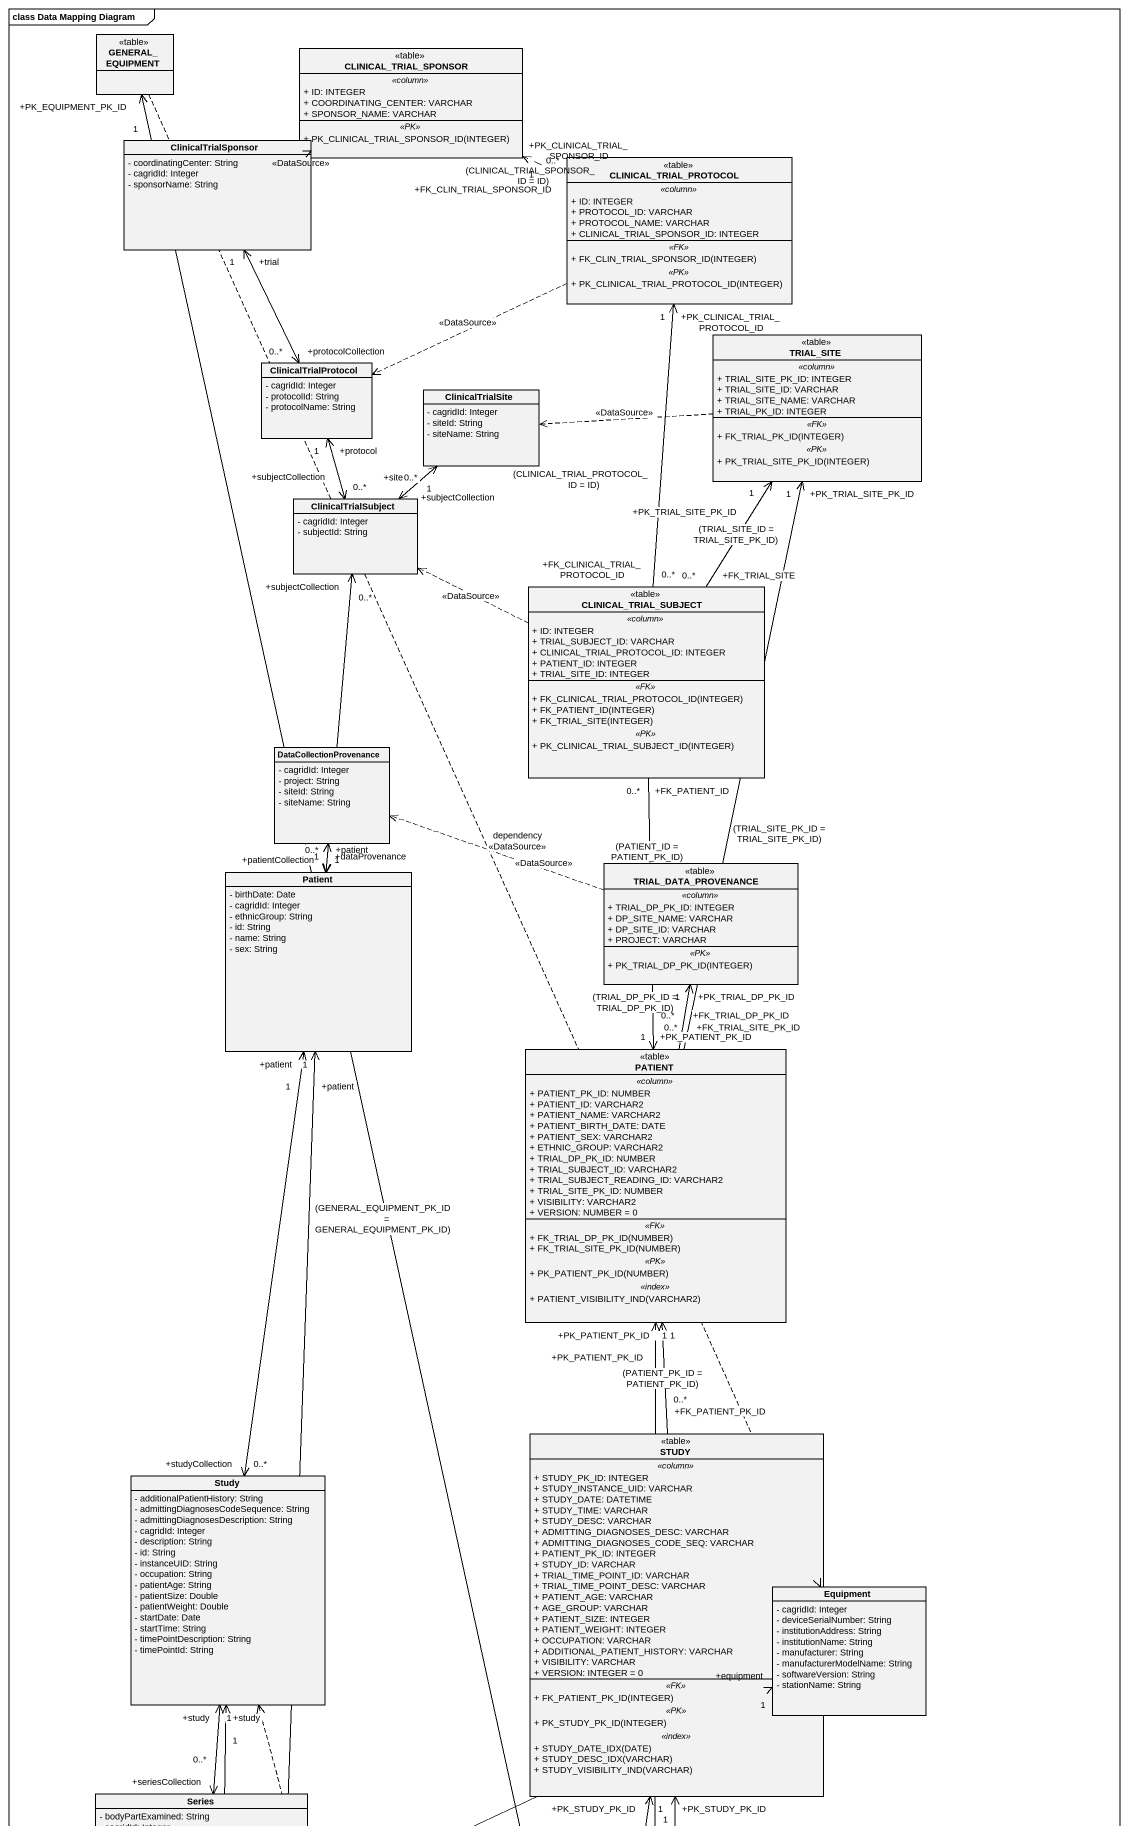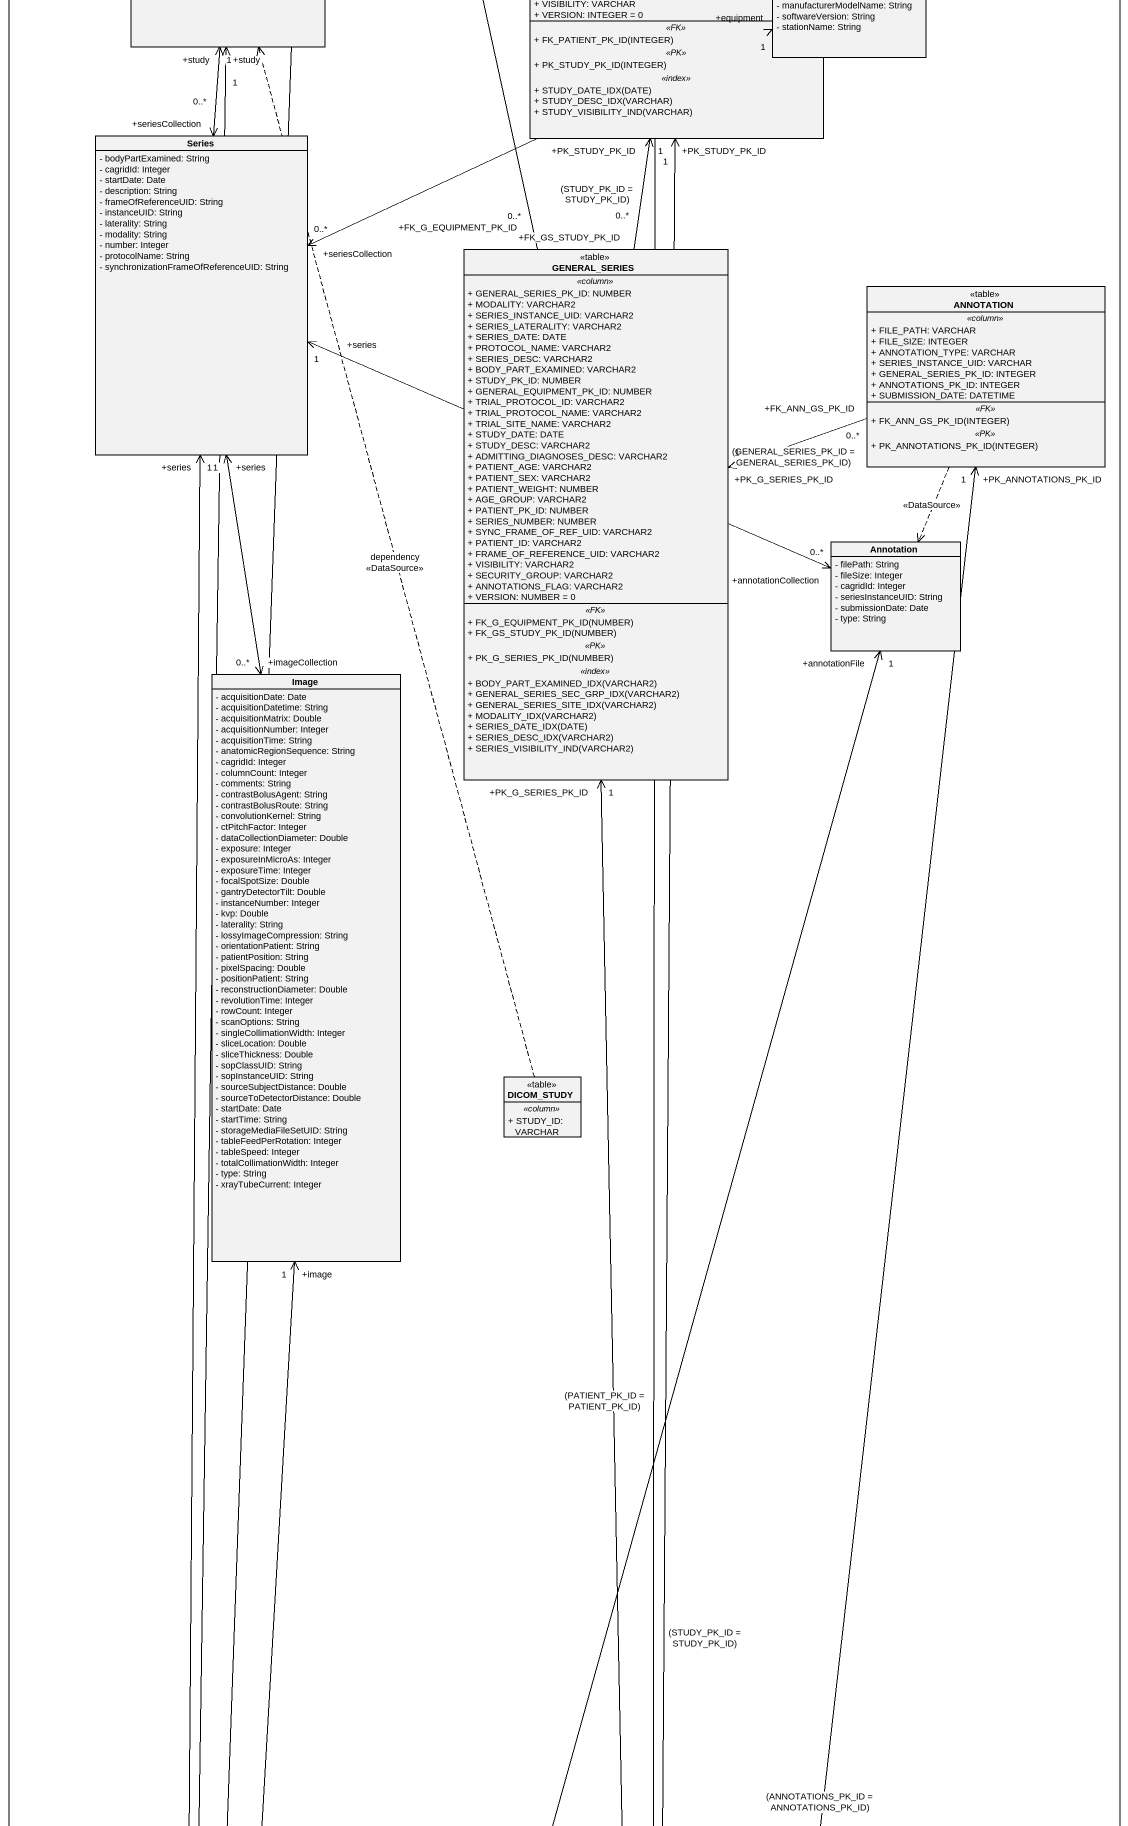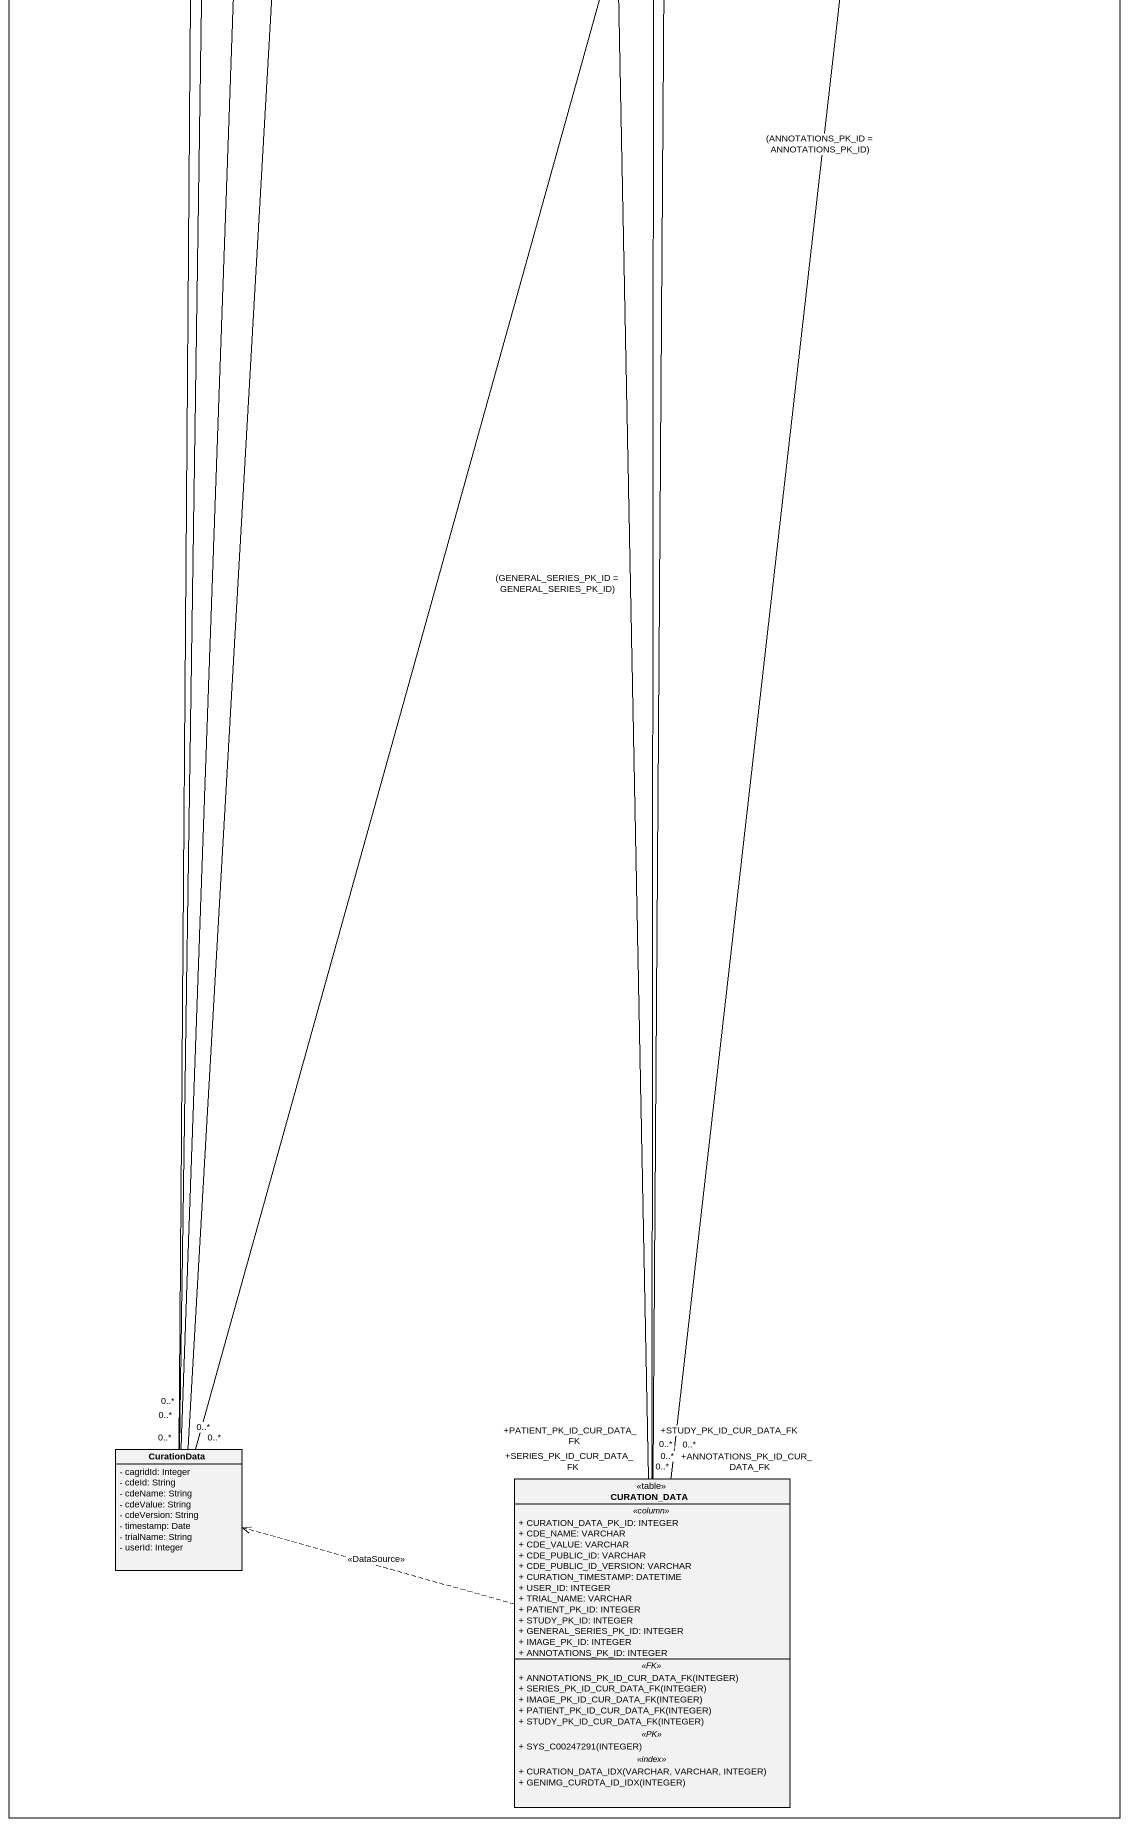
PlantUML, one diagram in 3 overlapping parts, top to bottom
@startuml
mainframe class Data Mapping Diagram
hide circle
hide empty members
skinparam classAttributeIconSize 0
class GENERAL_EQUIPMENT <<table>>
class CLINICAL_TRIAL_SPONSOR <<table>> {
  .. <<column>> ..
  + ID: INTEGER
  + COORDINATING_CENTER: VARCHAR
  + SPONSOR_NAME: VARCHAR
  .. <<PK>> ..
  + PK_CLINICAL_TRIAL_SPONSOR_ID(INTEGER)
}
class ClinicalTrialSponsor {
  - coordinatingCenter: String
  - cagridId: Integer
  - sponsorName: String
}
class CLINICAL_TRIAL_PROTOCOL <<table>> {
  .. <<column>> ..
  + ID: INTEGER
  + PROTOCOL_ID: VARCHAR
  + PROTOCOL_NAME: VARCHAR
  + CLINICAL_TRIAL_SPONSOR_ID: INTEGER
  .. <<FK>> ..
  + FK_CLIN_TRIAL_SPONSOR_ID(INTEGER)
  .. <<PK>> ..
  + PK_CLINICAL_TRIAL_PROTOCOL_ID(INTEGER)
}
class TRIAL_SITE <<table>> {
  .. <<column>> ..
  + TRIAL_SITE_PK_ID: INTEGER
  + TRIAL_SITE_ID: VARCHAR
  + TRIAL_SITE_NAME: VARCHAR
  + TRIAL_PK_ID: INTEGER
  .. <<FK>> ..
  + FK_TRIAL_PK_ID(INTEGER)
  .. <<PK>> ..
  + PK_TRIAL_SITE_PK_ID(INTEGER)
}
class ClinicalTrialProtocol {
  - cagridId: Integer
  - protocolId: String
  - protocolName: String
}
class ClinicalTrialSite {
  - cagridId: Integer
  - siteId: String
  - siteName: String
}
class ClinicalTrialSubject {
  - cagridId: Integer
  - subjectId: String
}
class CLINICAL_TRIAL_SUBJECT <<table>> {
  .. <<column>> ..
  + ID: INTEGER
  + TRIAL_SUBJECT_ID: VARCHAR
  + CLINICAL_TRIAL_PROTOCOL_ID: INTEGER
  + PATIENT_ID: INTEGER
  + TRIAL_SITE_ID: INTEGER
  .. <<FK>> ..
  + FK_CLINICAL_TRIAL_PROTOCOL_ID(INTEGER)
  + FK_PATIENT_ID(INTEGER)
  + FK_TRIAL_SITE(INTEGER)
  .. <<PK>> ..
  + PK_CLINICAL_TRIAL_SUBJECT_ID(INTEGER)
}
class DataCollectionProvenance {
  - cagridId: Integer
  - project: String
  - siteId: String
  - siteName: String
}
class Patient {
  - birthDate: Date
  - cagridId: Integer
  - ethnicGroup: String
  - id: String
  - name: String
  - sex: String
}
class TRIAL_DATA_PROVENANCE <<table>> {
  .. <<column>> ..
  + TRIAL_DP_PK_ID: INTEGER
  + DP_SITE_NAME: VARCHAR
  + DP_SITE_ID: VARCHAR
  + PROJECT: VARCHAR
  .. <<PK>> ..
  + PK_TRIAL_DP_PK_ID(INTEGER)
}
class PATIENT <<table>> {
  .. <<column>> ..
  + PATIENT_PK_ID: NUMBER
  + PATIENT_ID: VARCHAR2
  + PATIENT_NAME: VARCHAR2
  + PATIENT_BIRTH_DATE: DATE
  + PATIENT_SEX: VARCHAR2
  + ETHNIC_GROUP: VARCHAR2
  + TRIAL_DP_PK_ID: NUMBER
  + TRIAL_SUBJECT_ID: VARCHAR2
  + TRIAL_SUBJECT_READING_ID: VARCHAR2
  + TRIAL_SITE_PK_ID: NUMBER
  + VISIBILITY: VARCHAR2
  + VERSION: NUMBER = 0
  .. <<FK>> ..
  + FK_TRIAL_DP_PK_ID(NUMBER)
  + FK_TRIAL_SITE_PK_ID(NUMBER)
  .. <<PK>> ..
  + PK_PATIENT_PK_ID(NUMBER)
  .. <<index>> ..
  + PATIENT_VISIBILITY_IND(VARCHAR2)
}
class STUDY <<table>> {
  .. <<column>> ..
  + STUDY_PK_ID: INTEGER
  + STUDY_INSTANCE_UID: VARCHAR
  + STUDY_DATE: DATETIME
  + STUDY_TIME: VARCHAR
  + STUDY_DESC: VARCHAR
  + ADMITTING_DIAGNOSES_DESC: VARCHAR
  + ADMITTING_DIAGNOSES_CODE_SEQ: VARCHAR
  + PATIENT_PK_ID: INTEGER
  + STUDY_ID: VARCHAR
  + TRIAL_TIME_POINT_ID: VARCHAR
  + TRIAL_TIME_POINT_DESC: VARCHAR
  + PATIENT_AGE: VARCHAR
  + AGE_GROUP: VARCHAR
  + PATIENT_SIZE: INTEGER
  + PATIENT_WEIGHT: INTEGER
  + OCCUPATION: VARCHAR
  + ADDITIONAL_PATIENT_HISTORY: VARCHAR
  + VISIBILITY: VARCHAR
  + VERSION: INTEGER = 0
  .. <<FK>> ..
  + FK_PATIENT_PK_ID(INTEGER)
  .. <<PK>> ..
  + PK_STUDY_PK_ID(INTEGER)
  .. <<index>> ..
  + STUDY_DATE_IDX(DATE)
  + STUDY_DESC_IDX(VARCHAR)
  + STUDY_VISIBILITY_IND(VARCHAR)
}
class Study {
  - additionalPatientHistory: String
  - admittingDiagnosesCodeSequence: String
  - admittingDiagnosesDescription: String
  - cagridId: Integer
  - description: String
  - id: String
  - instanceUID: String
  - occupation: String
  - patientAge: String
  - patientSize: Double
  - patientWeight: Double
  - startDate: Date
  - startTime: String
  - timePointDescription: String
  - timePointId: String
}
class Equipment {
  - cagridId: Integer
  - deviceSerialNumber: String
  - institutionAddress: String
  - institutionName: String
  - manufacturer: String
  - manufacturerModelName: String
  - softwareVersion: String
  - stationName: String
}
class Series {
  - bodyPartExamined: String
  - cagridId: Integer
  - startDate: Date
  - description: String
  - frameOfReferenceUID: String
  - instanceUID: String
  - laterality: String
  - modality: String
  - number: Integer
  - protocolName: String
  - synchronizationFrameOfReferenceUID: String
}
class GENERAL_SERIES <<table>> {
  .. <<column>> ..
  + GENERAL_SERIES_PK_ID: NUMBER
  + MODALITY: VARCHAR2
  + SERIES_INSTANCE_UID: VARCHAR2
  + SERIES_LATERALITY: VARCHAR2
  + SERIES_DATE: DATE
  + PROTOCOL_NAME: VARCHAR2
  + SERIES_DESC: VARCHAR2
  + BODY_PART_EXAMINED: VARCHAR2
  + STUDY_PK_ID: NUMBER
  + GENERAL_EQUIPMENT_PK_ID: NUMBER
  + TRIAL_PROTOCOL_ID: VARCHAR2
  + TRIAL_PROTOCOL_NAME: VARCHAR2
  + TRIAL_SITE_NAME: VARCHAR2
  + STUDY_DATE: DATE
  + STUDY_DESC: VARCHAR2
  + ADMITTING_DIAGNOSES_DESC: VARCHAR2
  + PATIENT_AGE: VARCHAR2
  + PATIENT_SEX: VARCHAR2
  + PATIENT_WEIGHT: NUMBER
  + AGE_GROUP: VARCHAR2
  + PATIENT_PK_ID: NUMBER
  + SERIES_NUMBER: NUMBER
  + SYNC_FRAME_OF_REF_UID: VARCHAR2
  + PATIENT_ID: VARCHAR2
  + FRAME_OF_REFERENCE_UID: VARCHAR2
  + VISIBILITY: VARCHAR2
  + SECURITY_GROUP: VARCHAR2
  + ANNOTATIONS_FLAG: VARCHAR2
  + VERSION: NUMBER = 0
  .. <<FK>> ..
  + FK_G_EQUIPMENT_PK_ID(NUMBER)
  + FK_GS_STUDY_PK_ID(NUMBER)
  .. <<PK>> ..
  + PK_G_SERIES_PK_ID(NUMBER)
  .. <<index>> ..
  + BODY_PART_EXAMINED_IDX(VARCHAR2)
  + GENERAL_SERIES_SEC_GRP_IDX(VARCHAR2)
  + GENERAL_SERIES_SITE_IDX(VARCHAR2)
  + MODALITY_IDX(VARCHAR2)
  + SERIES_DATE_IDX(DATE)
  + SERIES_DESC_IDX(VARCHAR2)
  + SERIES_VISIBILITY_IND(VARCHAR2)
}
class "ANNOTATION" as ANNOTATION_ <<table>> {
  .. <<column>> ..
  + FILE_PATH: VARCHAR
  + FILE_SIZE: INTEGER
  + ANNOTATION_TYPE: VARCHAR
  + SERIES_INSTANCE_UID: VARCHAR
  + GENERAL_SERIES_PK_ID: INTEGER
  + ANNOTATIONS_PK_ID: INTEGER
  + SUBMISSION_DATE: DATETIME
  .. <<FK>> ..
  + FK_ANN_GS_PK_ID(INTEGER)
  .. <<PK>> ..
  + PK_ANNOTATIONS_PK_ID(INTEGER)
}
class "Annotation" as Annotation_ {
  - filePath: String
  - fileSize: Integer
  - cagridId: Integer
  - seriesInstanceUID: String
  - submissionDate: Date
  - type: String
}
class Image {
  - acquisitionDate: Date
  - acquisitionDatetime: String
  - acquisitionMatrix: Double
  - acquisitionNumber: Integer
  - acquisitionTime: String
  - anatomicRegionSequence: String
  - cagridId: Integer
  - columnCount: Integer
  - comments: String
  - contrastBolusAgent: String
  - contrastBolusRoute: String
  - convolutionKernel: String
  - ctPitchFactor: Integer
  - dataCollectionDiameter: Double
  - exposure: Integer
  - exposureInMicroAs: Integer
  - exposureTime: Integer
  - focalSpotSize: Double
  - gantryDetectorTilt: Double
  - instanceNumber: Integer
  - kvp: Double
  - laterality: String
  - lossyImageCompression: String
  - orientationPatient: String
  - patientPosition: String
  - pixelSpacing: Double
  - positionPatient: String
  - reconstructionDiameter: Double
  - revolutionTime: Integer
  - rowCount: Integer
  - scanOptions: String
  - singleCollimationWidth: Integer
  - sliceLocation: Double
  - sliceThickness: Double
  - sopClassUID: String
  - sopInstanceUID: String
  - sourceSubjectDistance: Double
  - sourceToDetectorDistance: Double
  - startDate: Date
  - startTime: String
  - storageMediaFileSetUID: String
  - tableFeedPerRotation: Integer
  - tableSpeed: Integer
  - totalCollimationWidth: Integer
  - type: String
  - xrayTubeCurrent: Integer
}
class DICOM_STUDY <<table>> {
  .. <<column>> ..
  + STUDY_ID: VARCHAR
}
class CurationData {
  - cagridId: Integer
  - cdeId: String
  - cdeName: String
  - cdeValue: String
  - cdeVersion: String
  - timestamp: Date
  - trialName: String
  - userId: Integer
}
class CURATION_DATA <<table>> {
  .. <<column>> ..
  + CURATION_DATA_PK_ID: INTEGER
  + CDE_NAME: VARCHAR
  + CDE_VALUE: VARCHAR
  + CDE_PUBLIC_ID: VARCHAR
  + CDE_PUBLIC_ID_VERSION: VARCHAR
  + CURATION_TIMESTAMP: DATETIME
  + USER_ID: INTEGER
  + TRIAL_NAME: VARCHAR
  + PATIENT_PK_ID: INTEGER
  + STUDY_PK_ID: INTEGER
  + GENERAL_SERIES_PK_ID: INTEGER
  + IMAGE_PK_ID: INTEGER
  + ANNOTATIONS_PK_ID: INTEGER
  .. <<FK>> ..
  + ANNOTATIONS_PK_ID_CUR_DATA_FK(INTEGER)
  + SERIES_PK_ID_CUR_DATA_FK(INTEGER)
  + IMAGE_PK_ID_CUR_DATA_FK(INTEGER)
  + PATIENT_PK_ID_CUR_DATA_FK(INTEGER)
  + STUDY_PK_ID_CUR_DATA_FK(INTEGER)
  .. <<PK>> ..
  + SYS_C00247291(INTEGER)
  .. <<index>> ..
  + CURATION_DATA_IDX(VARCHAR, VARCHAR, INTEGER)
  + GENIMG_CURDTA_ID_IDX(INTEGER)
}
GENERAL_EQUIPMENT ..> Equipment : dependency\n<<DataSource>>
CLINICAL_TRIAL_SPONSOR .left.> ClinicalTrialSponsor : <<DataSource>>
ClinicalTrialSponsor "+trial\n1" <--> "+protocolCollection\n0..*" ClinicalTrialProtocol
CLINICAL_TRIAL_PROTOCOL "+FK_CLIN_TRIAL_SPONSOR_ID\n0..*" -left-> "+PK_CLINICAL_TRIAL_SPONSOR_ID\n1" CLINICAL_TRIAL_SPONSOR : (CLINICAL_TRIAL_SPONSOR_ID = ID)
CLINICAL_TRIAL_PROTOCOL .left.> ClinicalTrialProtocol : <<DataSource>>
TRIAL_SITE .left.> ClinicalTrialSite : <<DataSource>>
ClinicalTrialProtocol "+protocol\n1" <--> "+subjectCollection\n0..*" ClinicalTrialSubject
ClinicalTrialSubject "+subjectCollection\n0..*" <-up-> "+site\n1" ClinicalTrialSite
CLINICAL_TRIAL_SUBJECT "+FK_CLINICAL_TRIAL_PROTOCOL_ID\n0..*" -up-> "+PK_CLINICAL_TRIAL_PROTOCOL_ID\n1" CLINICAL_TRIAL_PROTOCOL : (CLINICAL_TRIAL_PROTOCOL_ID = ID)
CLINICAL_TRIAL_SUBJECT "+FK_TRIAL_SITE\n0..*" -up-> "+PK_TRIAL_SITE_PK_ID\n1" TRIAL_SITE : (TRIAL_SITE_ID = TRIAL_SITE_PK_ID)
CLINICAL_TRIAL_SUBJECT .left.> ClinicalTrialSubject : <<DataSource>>
CLINICAL_TRIAL_SUBJECT "+FK_PATIENT_ID\n0..*" --> "+PK_PATIENT_PK_ID\n1" PATIENT : (PATIENT_ID = PATIENT_PK_ID)
DataCollectionProvenance "+dataProvenance\n1" <--> "+patientCollection\n0..*" Patient
Patient "+patient\n1" <-up-> "+subjectCollection\n0..*" ClinicalTrialSubject
Patient "+patient\n1" <--> "+studyCollection\n0..*" Study
TRIAL_DATA_PROVENANCE .left.> DataCollectionProvenance : <<DataSource>>
PATIENT "+FK_TRIAL_SITE_PK_ID\n0..*" -up-> "+PK_TRIAL_SITE_PK_ID\n1" TRIAL_SITE : (TRIAL_SITE_PK_ID = TRIAL_SITE_PK_ID)
PATIENT "+FK_TRIAL_DP_PK_ID\n0..*" -up-> "+PK_TRIAL_DP_PK_ID\n1" TRIAL_DATA_PROVENANCE : (TRIAL_DP_PK_ID = TRIAL_DP_PK_ID)
STUDY "+FK_PATIENT_PK_ID\n0..*" -up-> "+PK_PATIENT_PK_ID\n1" PATIENT : (PATIENT_PK_ID = PATIENT_PK_ID)
Study "+study\n1" <--> "+seriesCollection\n0..*" Series
Equipment "+equipment\n1" <-left-> "+seriesCollection\n0..*" Series
Series "+series\n1" <--> "+imageCollection\n0..*" Image
GENERAL_SERIES "+FK_G_EQUIPMENT_PK_ID\n0..*" -up-> "+PK_EQUIPMENT_PK_ID\n1" GENERAL_EQUIPMENT : (GENERAL_EQUIPMENT_PK_ID = GENERAL_EQUIPMENT_PK_ID)
GENERAL_SERIES "+FK_GS_STUDY_PK_ID\n0..*" -up-> "+PK_STUDY_PK_ID\n1" STUDY : (STUDY_PK_ID = STUDY_PK_ID)
ANNOTATION_ "+FK_ANN_GS_PK_ID\n0..*" -left-> "+PK_G_SERIES_PK_ID\n1" GENERAL_SERIES : (GENERAL_SERIES_PK_ID = GENERAL_SERIES_PK_ID)
ANNOTATION_ ..> Annotation_ : <<DataSource>>
Annotation_ "+annotationCollection\n0..*" <-left-> "+series\n1" Series
DICOM_STUDY .up.> Study : dependency\n<<DataSource>>
CurationData "0..*" -up-> "+patient\n1" Patient
CurationData "0..*" -up-> "+study\n1" Study
CurationData "0..*" -up-> "+series\n1" Series
CurationData "0..*" -up-> "+annotationFile\n1" Annotation_
CurationData "0..*" -up-> "+image\n1" Image
CURATION_DATA "+PATIENT_PK_ID_CUR_DATA_FK\n0..*" -up-> "+PK_PATIENT_PK_ID\n1" PATIENT : (PATIENT_PK_ID = PATIENT_PK_ID)
CURATION_DATA "+STUDY_PK_ID_CUR_DATA_FK\n0..*" -up-> "+PK_STUDY_PK_ID\n1" STUDY : (STUDY_PK_ID = STUDY_PK_ID)
CURATION_DATA "+SERIES_PK_ID_CUR_DATA_FK\n0..*" -up-> "+PK_G_SERIES_PK_ID\n1" GENERAL_SERIES : (GENERAL_SERIES_PK_ID = GENERAL_SERIES_PK_ID)
CURATION_DATA "+ANNOTATIONS_PK_ID_CUR_DATA_FK\n0..*" -up-> "+PK_ANNOTATIONS_PK_ID\n1" ANNOTATION_ : (ANNOTATIONS_PK_ID = ANNOTATIONS_PK_ID)
CURATION_DATA .left.> CurationData : <<DataSource>>
@enduml
